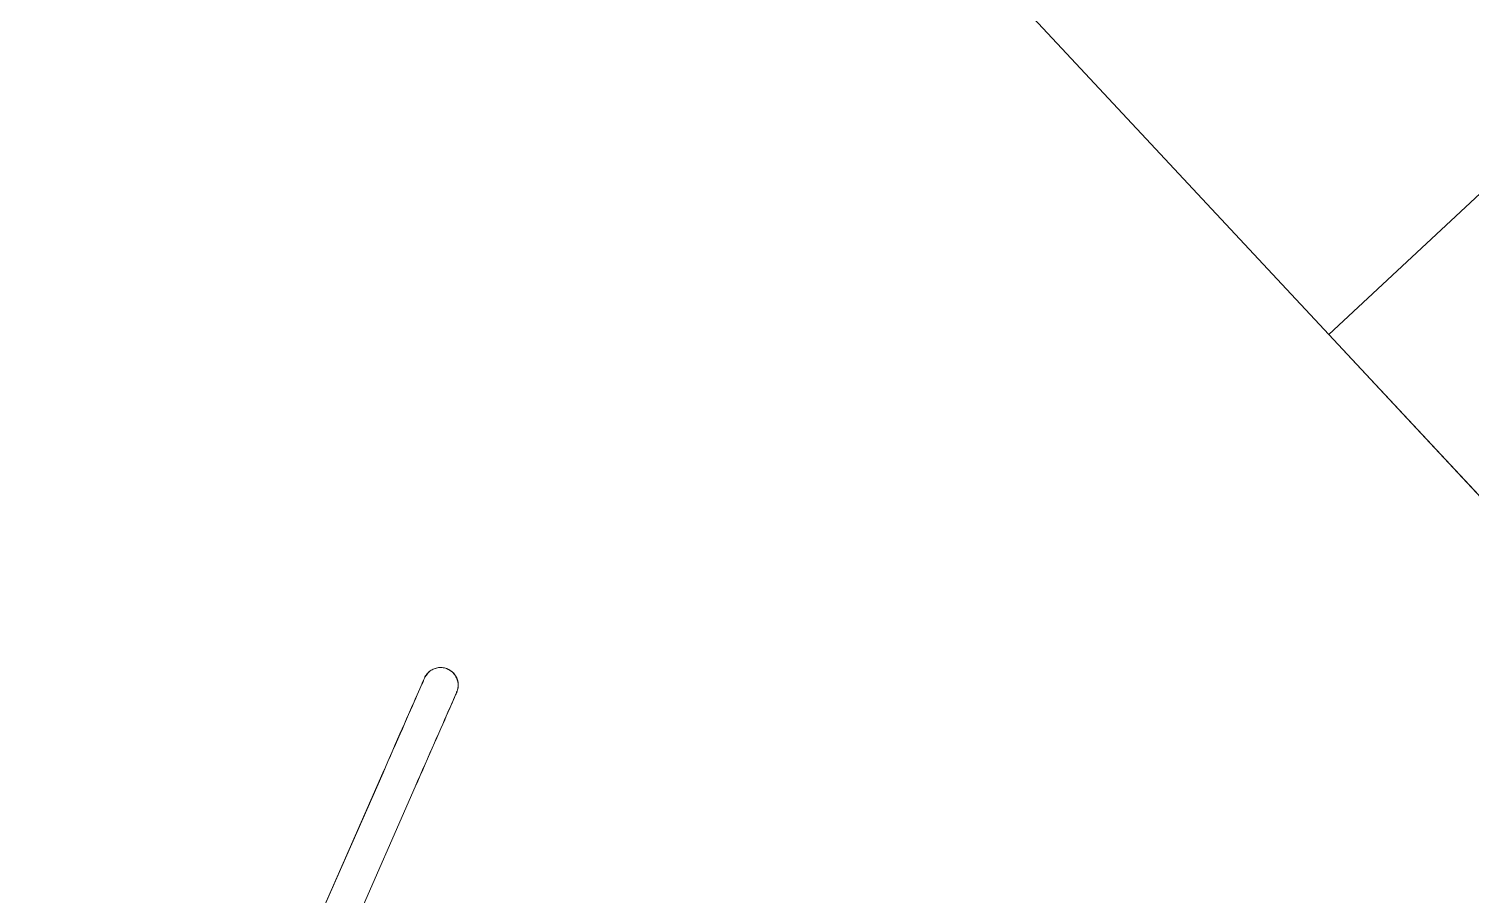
# Model space of a CAD drawing. Header units: millimetres. Extents: x -71377 to 516042, y -145869 to 441446.
# Drawn here: x 206086 to 207480, y 212747 to 213585 of the extents above; entities that cross this region are included whole.
import ezdxf

# ---------------------------------------------------------------- set-up
doc = ezdxf.new("R2010")
doc.units = ezdxf.units.MM
doc.header["$LTSCALE"] = 1000
doc.linetypes.add('IMPORT-DASHEDX2 _4_', pattern=[152.4, 101.6, -50.8])
for name, color, linetype, lineweight in [('04', 4, 'Continuous', 5), ('05', 5, 'IMPORT-DASHEDX2 _4_', 5), ('06', 6, 'Continuous', 5), ('조경라인_dwg', 8, 'Continuous', 5)]:
    doc.layers.add(name, color=color, linetype=linetype, lineweight=lineweight)

# ---------------------------------------------------------------- blocks, each defined once
blk = doc.blocks.new('조경라인_dwg-6847807-지반층 배치도')
at = {"layer": '04', "flags": 128}
blk.add_lwpolyline([(207635.2, 213561.9), (210363.2, 210636.5), (210070.6, 210363.7), (207342.6, 213289.1)], close=True, dxfattribs=at)
at = {"layer": '05', "flags": 128}
for points in [[(206468.5, 212957.1), (206468.4, 212956.9), (206468.2, 212956.4), (206467.8, 212955.6), (206467.3, 212954.4), (206466.7, 212952.9), (206465.9, 212951.1), (206465, 212949), (206463.9, 212946.6), (206462.7, 212943.9), (206461.4, 212940.9), (206459.9, 212937.6), (206458.4, 212934.1), (206456.7, 212930.3), (206455, 212926.2), (206453.1, 212922), (206451.1, 212917.5), (206449.1, 212912.9), (206447, 212908.1), (206444.8, 212903.1), (206442.6, 212898), (206440.3, 212892.8), (206437.9, 212887.4), (206435.5, 212882), (206433.1, 212876.6), (206430.7, 212871), (206428.3, 212865.5), (206353.8, 212696.2), (206428.2, 212865.5), (206430.6, 212871.1), (206433, 212876.6), (206435.4, 212882.1), (206437.8, 212887.5), (206440.1, 212892.8), (206442.4, 212898), (206444.7, 212903.1), (206446.9, 212908.1), (206449, 212912.9), (206451, 212917.6), (206453, 212922), (206454.8, 212926.3), (206456.6, 212930.3), (206458.3, 212934.1), (206459.8, 212937.6), (206461.3, 212940.9), (206462.6, 212943.9), (206463.8, 212946.6), (206464.8, 212949.1), (206465.8, 212951.2), (206466.6, 212953), (206467.2, 212954.5), (206467.7, 212955.6), (206468.1, 212956.5), (206468.3, 212957), (206468.4, 212957.1)], [(206385, 212682.5), (206459.4, 212851.9), (206461.9, 212857.4), (206464.3, 212862.9), (206466.7, 212868.4), (206469.1, 212873.8), (206471.4, 212879.1), (206473.7, 212884.3), (206475.9, 212889.4), (206478.1, 212894.4), (206480.2, 212899.2), (206482.3, 212903.9), (206484.2, 212908.3), (206486.1, 212912.6), (206487.9, 212916.6), (206489.5, 212920.4), (206491.1, 212923.9), (206492.5, 212927.2), (206493.8, 212930.2), (206495, 212932.9), (206496.1, 212935.4), (206497, 212937.5), (206497.8, 212939.3), (206498.5, 212940.8), (206499, 212941.9), (206499.3, 212942.8), (206499.6, 212943.3), (206499.5, 212943.5), (206499.4, 212943.3), (206499.2, 212942.8), (206498.9, 212942), (206498.3, 212940.8), (206497.7, 212939.3), (206496.9, 212937.5), (206496, 212935.4), (206494.9, 212933), (206493.7, 212930.2), (206492.4, 212927.2), (206491, 212924), (206489.4, 212920.4), (206487.7, 212916.6), (206486, 212912.6), (206484.1, 212908.4), (206482.2, 212903.9), (206480.1, 212899.3), (206478, 212894.4), (206475.8, 212889.5), (206473.6, 212884.4), (206471.3, 212879.1), (206468.9, 212873.8), (206466.6, 212868.4), (206464.2, 212862.9), (206461.8, 212857.4), (206459.3, 212851.9), (206385.1, 212682.5)]]:
    blk.add_lwpolyline(points, dxfattribs=at)
at = {"layer": '05'}
for centre in [(206483.9, 212950.3), (206484.1, 212950.3)]:
    blk.add_arc(centre, 17, 336.3028, 156.3028, dxfattribs=at)
at = {"layer": '06'}
blk.add_line((214632.6, 205471.6), (206086, 214636.7), dxfattribs=at)

msp = doc.modelspace()

# ---------------------------------------------------------------- block references
at = {"layer": '조경라인_dwg', "rotation": 8.537736462515947e-07}
msp.add_blockref('조경라인_dwg-6847807-지반층 배치도', (0, 0), dxfattribs=at)

doc.saveas('drawing.dxf')
